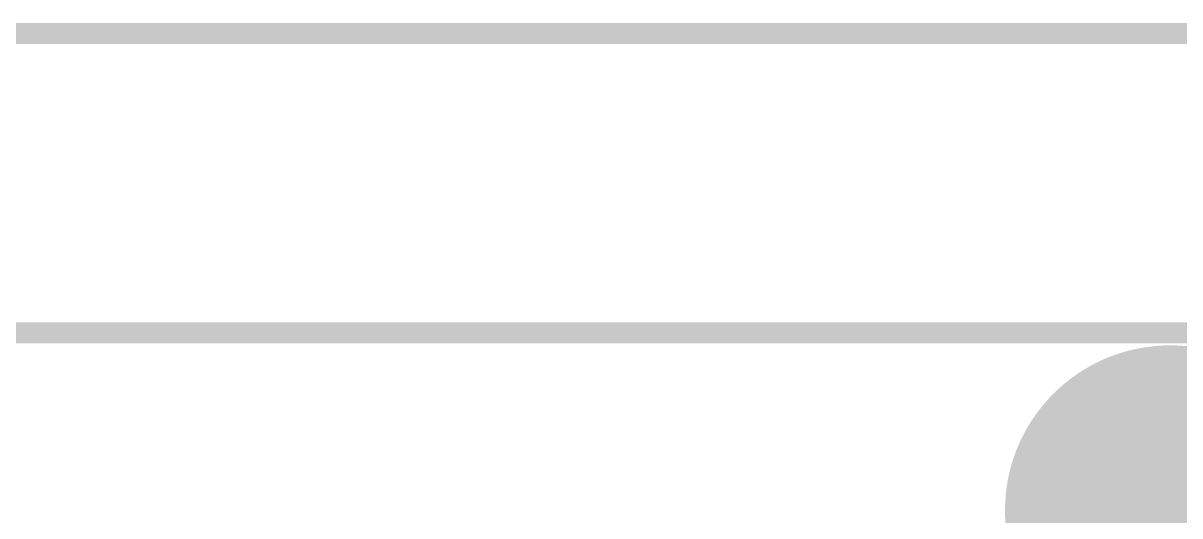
# Model space of a CAD drawing. Header units: millimetres. Extents: x -0.22 to 4.11, y -0.25 to 2.01.
# Drawn here: x 3.261 to 3.814, y 1.756 to 1.991 of the extents above; entities that cross this region are included whole.
import ezdxf

# ---------------------------------------------------------------- set-up
doc = ezdxf.new("R2010")
doc.units = ezdxf.units.MM
doc.header["$MEASUREMENT"] = 0
for name, color, linetype in [('BottomLayer', 5, 'Continuous'), ('BottomSolder', 6, 'Continuous'), ('Mechanical1', 6, 'Continuous'), ('Mechanical2', 216, 'Continuous'), ('MultiLayer', 9, 'Continuous'), ('PadHoleLayer', 156, 'Continuous'), ('TopLayer', 1, 'Continuous'), ('TopSolder', 216, 'Continuous')]:
    doc.layers.add(name, color=color, linetype=linetype)

msp = doc.modelspace()

# ---------------------------------------------------------------- hatches: boundary and pattern name
at = {"layer": 'BottomLayer'}
h = msp.add_hatch(color=5, dxfattribs=at)
edge = h.paths.add_edge_path()
edge.add_arc((3.8092, 1.75813), 0.075, 0, 360)
at = {"layer": 'BottomSolder'}
h = msp.add_hatch(color=6, dxfattribs=at)
edge = h.paths.add_edge_path()
edge.add_arc((3.8092, 1.75813), 0.079, 0, 360)
at = {"layer": 'Mechanical1'}
msp.add_hatch(color=6, dxfattribs=at).paths.add_polyline_path([(2.192, 1.98113), (2.192, 1.99113), (3.8946, 1.99113), (3.8946, 1.98113)])
at = {"layer": 'Mechanical2'}
msp.add_hatch(color=216, dxfattribs=at).paths.add_polyline_path([(-0.0904, 1.83813), (-0.0904, 1.84813), (3.8946, 1.84813), (3.8946, 1.83813)])
at = {"layer": 'MultiLayer'}
h = msp.add_hatch(color=9, dxfattribs=at)
edge = h.paths.add_edge_path()
edge.add_arc((3.8092, 1.75813), 0.075, 0, 360)
at = {"layer": 'PadHoleLayer'}
msp.add_hatch(color=156, dxfattribs=at).paths.add_polyline_path([(3.8392, 1.78813), (3.8392, 1.72813), (3.7792, 1.72813), (3.7792, 1.78813)])
at = {"layer": 'TopLayer'}
h = msp.add_hatch(color=1, dxfattribs=at)
edge = h.paths.add_edge_path()
edge.add_arc((3.8092, 1.75813), 0.075, 0, 360)
at = {"layer": 'TopSolder'}
h = msp.add_hatch(color=216, dxfattribs=at)
edge = h.paths.add_edge_path()
edge.add_arc((3.8092, 1.75813), 0.079, 0, 360)

doc.saveas('drawing.dxf')
